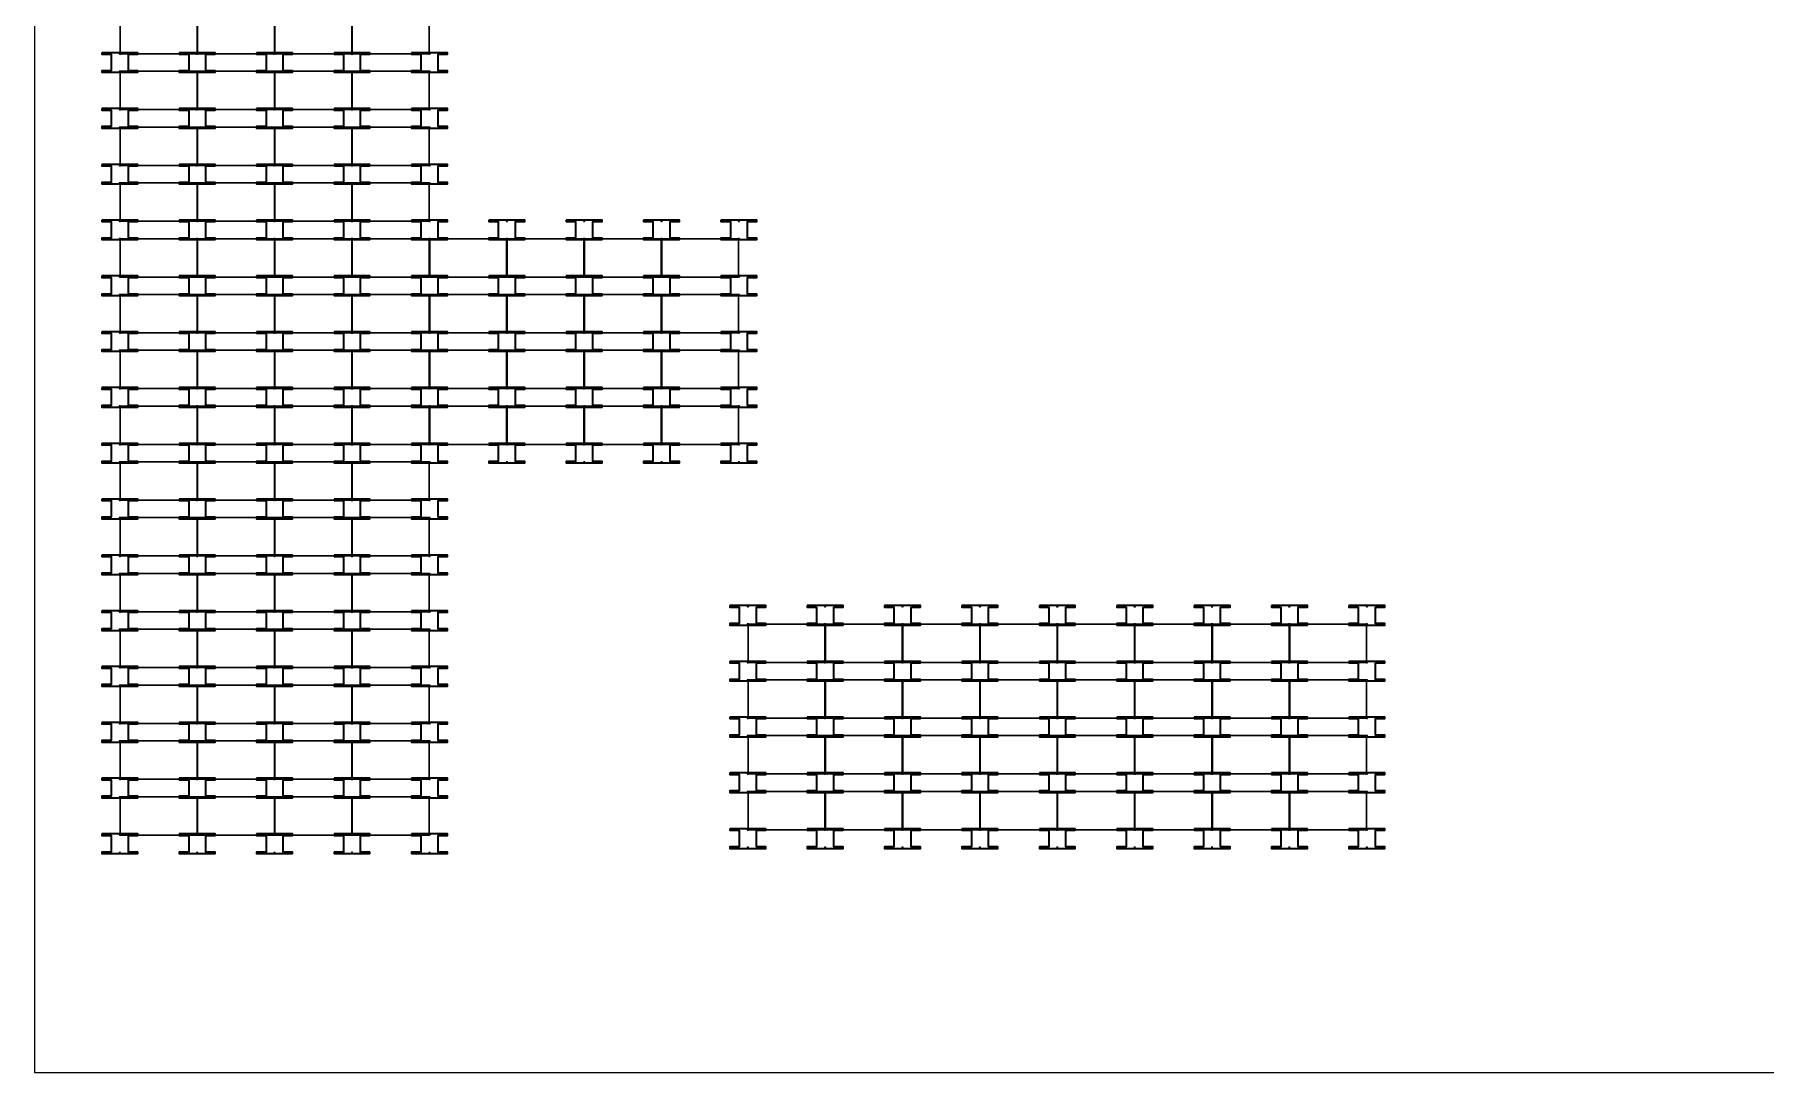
# Model space of a CAD drawing. Header units: inches. Extents: x 4487 to 8387, y 819 to 2897.
# Drawn here: x 4487 to 6221, y 819 to 1859 of the extents above; entities that cross this region are included whole.
import ezdxf

# ---------------------------------------------------------------- set-up
doc = ezdxf.new("R2010")
doc.units = ezdxf.units.IN
doc.header["$LTSCALE"] = 50
doc.header["$MEASUREMENT"] = 0
doc.layers.add('E-PANELS', color=140, linetype='Continuous', lineweight=30)
doc.layers.add('E3-ECOFEET', color=254, linetype='Continuous', lineweight=35)
doc.layers.add('IFI PERIMETER', color=231, linetype='FENCE')
doc.styles.get("Standard").update_dxf_attribs({"font": 'arial.ttf'})
doc.linetypes.add('FENCE', pattern='A,0.5,-0.1,["X",Standard,S=0.1,R=0,X=-0.035,Y=-0.05],-0.1', length=0.7)

# ---------------------------------------------------------------- blocks, each defined once
blk = doc.blocks.new('*U1')
at = {"layer": 'E3-ECOFEET', "color": 5}
for points in [[(0, 0), (0, -1.5), (9.4, -1.5), (9.4, -18.1), (0, -18.1), (0, -19.6), (36, -19.6), (36, -18.1), (26.6, -18.1), (26.6, -1.5), (36, -1.5), (36, 0), (0, 0)], [(8.8, -8.1), (8.9, -8.1)]]:
    blk.add_lwpolyline(points, dxfattribs=at)
at = {"layer": 'E3-ECOFEET'}
for points in [[(17.2, -1), (17.7, -1), (17.7, -0.5)], [(18.2, -0.5), (18.2, -1), (18.7, -1)], [(17.2, -18.5), (17.7, -18.5), (17.7, -19)], [(18.2, -19), (18.2, -18.5), (18.7, -18.5)]]:
    blk.add_lwpolyline(points, dxfattribs=at)
blk = doc.blocks.new('JA 320W 10DEG')
at = {"layer": 'E-PANELS'}
blk.add_lwpolyline([(0, 0), (77.01, 0), (77.01, -38.44), (0, -38.44)], close=True, dxfattribs=at)

msp = doc.modelspace()

# ---------------------------------------------------------------- linework, layer by layer
at = {"layer": 'IFI PERIMETER'}
msp.add_lwpolyline([(8387.3, 2779.4), (4487.1, 2779.4), (4487.1, 819.1), (8387.3, 819.1)], close=True, dxfattribs=at)

# ---------------------------------------------------------------- block references
at = {"layer": 'E-PANELS'}
for p in [(4572.8, 1878.6), (4650.3, 1878.6), (4727.8, 1878.6), (4805.3, 1878.6), (4572.8, 1822.6), (4650.3, 1822.6), (4727.8, 1822.6), (4805.3, 1822.6), (4572.8, 1766.7), (4650.3, 1766.7), (4727.8, 1766.7), (4805.3, 1766.7), (4572.8, 1710.8), (4650.3, 1710.8), (4727.8, 1710.8), (4805.3, 1710.8), (4572.8, 1654.8), (4650.3, 1654.8), (4727.8, 1654.8), (4805.3, 1654.8), (4882.8, 1654.8), (4960.3, 1654.8), (5037.8, 1654.8), (5115.3, 1654.8), (4572.8, 1598.9), (4650.3, 1598.9), (4727.8, 1598.9), (4805.3, 1598.9), (4882.8, 1598.9), (4960.3, 1598.9), (5037.8, 1598.9), (5115.3, 1598.9), (4572.8, 1543), (4650.3, 1543), (4727.8, 1543), (4805.3, 1543), (4882.8, 1543), (4960.3, 1543), (5037.8, 1543), (5115.3, 1543), (4572.8, 1487), (4650.3, 1487), (4727.8, 1487), (4805.3, 1487), (4882.8, 1487), (4960.3, 1487), (5037.8, 1487), (5115.3, 1487), (4572.8, 1431.1), (4650.3, 1431.1), (4727.8, 1431.1), (4805.3, 1431.1), (4572.8, 1375.2), (4650.3, 1375.2), (4727.8, 1375.2), (4805.3, 1375.2), (4572.8, 1319.2), (4650.3, 1319.2), (4727.8, 1319.2), (4805.3, 1319.2), (5201.7, 1268.5), (5279.2, 1268.5), (5356.7, 1268.5), (5434.3, 1268.5), (5511.8, 1268.5), (5589.3, 1268.5), (5666.8, 1268.5), (5744.3, 1268.5), (4572.8, 1263.3), (4650.3, 1263.3), (4727.8, 1263.3), (4805.3, 1263.3), (4572.8, 1207.4), (4650.3, 1207.4), (4727.8, 1207.4), (4805.3, 1207.4), (5201.7, 1212.6), (5279.2, 1212.6), (5356.7, 1212.6), (5434.3, 1212.6), (5511.8, 1212.6), (5589.3, 1212.6), (5666.8, 1212.6), (5744.3, 1212.6), (4572.8, 1151.4), (4650.3, 1151.4), (4727.8, 1151.4), (4805.3, 1151.4), (5201.7, 1156.7), (5279.2, 1156.7), (5356.7, 1156.7), (5434.3, 1156.7), (5511.8, 1156.7), (5589.3, 1156.7), (5666.8, 1156.7), (5744.3, 1156.7), (4572.8, 1095.5), (4650.3, 1095.5), (4727.8, 1095.5), (4805.3, 1095.5), (5201.7, 1100.7), (5279.2, 1100.7), (5356.7, 1100.7), (5434.3, 1100.7), (5511.8, 1100.7), (5589.3, 1100.7), (5666.8, 1100.7), (5744.3, 1100.7)]:
    msp.add_blockref('JA 320W 10DEG', p, dxfattribs=at)
at = {"layer": 'E3-ECOFEET'}
for p in [(4554.5, 1841.2), (4632, 1841.2), (4709.5, 1841.2), (4787, 1841.2), (4864.6, 1841.2), (4554.5, 1785.2), (4632, 1785.2), (4709.5, 1785.2), (4787, 1785.2), (4864.6, 1785.2), (4554.5, 1729.3), (4632, 1729.3), (4709.5, 1729.3), (4787, 1729.3), (4864.6, 1729.3), (4554.5, 1673.4), (4632, 1673.4), (4709.5, 1673.4), (4787, 1673.4), (4864.6, 1673.4), (4942.1, 1673.4), (5019.6, 1673.4), (5097.1, 1673.4), (5174.6, 1673.4), (4554.5, 1617.4), (4632, 1617.4), (4709.5, 1617.4), (4787, 1617.4), (4864.6, 1617.4), (4942.1, 1617.4), (5019.6, 1617.4), (5097.1, 1617.4), (5174.6, 1617.4), (4554.5, 1561.5), (4632, 1561.5), (4709.5, 1561.5), (4787, 1561.5), (4864.6, 1561.5), (4942.1, 1561.5), (5019.6, 1561.5), (5097.1, 1561.5), (5174.6, 1561.5), (4554.5, 1505.6), (4632, 1505.6), (4709.5, 1505.6), (4787, 1505.6), (4864.6, 1505.6), (4942.1, 1505.6), (5019.6, 1505.6), (5097.1, 1505.6), (5174.6, 1505.6), (4554.5, 1449.6), (4632, 1449.6), (4709.5, 1449.6), (4787, 1449.6), (4864.6, 1449.6), (4942.1, 1449.6), (5019.6, 1449.6), (5097.1, 1449.6), (5174.6, 1449.6), (4554.5, 1393.7), (4632, 1393.7), (4709.5, 1393.7), (4787, 1393.7), (4864.6, 1393.7), (4554.5, 1337.7), (4632, 1337.7), (4709.5, 1337.7), (4787, 1337.7), (4864.6, 1337.7), (5183.5, 1287.1), (5261, 1287.1), (5338.5, 1287.1), (5416, 1287.1), (5493.5, 1287.1), (5571, 1287.1), (5648.5, 1287.1), (5726, 1287.1), (5803.6, 1287.1), (4554.5, 1281.8), (4632, 1281.8), (4709.5, 1281.8), (4787, 1281.8), (4864.6, 1281.8), (5183.5, 1231.1), (5261, 1231.1), (5338.5, 1231.1), (5416, 1231.1), (5493.5, 1231.1), (5571, 1231.1), (5648.5, 1231.1), (5726, 1231.1), (5803.6, 1231.1), (4554.5, 1225.9), (4632, 1225.9), (4709.5, 1225.9), (4787, 1225.9), (4864.6, 1225.9), (4554.5, 1169.9), (4632, 1169.9), (4709.5, 1169.9), (4787, 1169.9), (4864.6, 1169.9), (5183.5, 1175.2), (5261, 1175.2), (5338.5, 1175.2), (5416, 1175.2), (5493.5, 1175.2), (5571, 1175.2), (5648.5, 1175.2), (5726, 1175.2), (5803.6, 1175.2), (4554.5, 1114), (4632, 1114), (4709.5, 1114), (4787, 1114), (4864.6, 1114), (5183.5, 1119.3), (5261, 1119.3), (5338.5, 1119.3), (5416, 1119.3), (5493.5, 1119.3), (5571, 1119.3), (5648.5, 1119.3), (5726, 1119.3), (5803.6, 1119.3), (4554.5, 1058.1), (4632, 1058.1), (4709.5, 1058.1), (4787, 1058.1), (4864.6, 1058.1), (5183.5, 1063.3), (5261, 1063.3), (5338.5, 1063.3), (5416, 1063.3), (5493.5, 1063.3), (5571, 1063.3), (5648.5, 1063.3), (5726, 1063.3), (5803.6, 1063.3)]:
    msp.add_blockref('*U1', p, dxfattribs=at)

doc.saveas('drawing.dxf')
